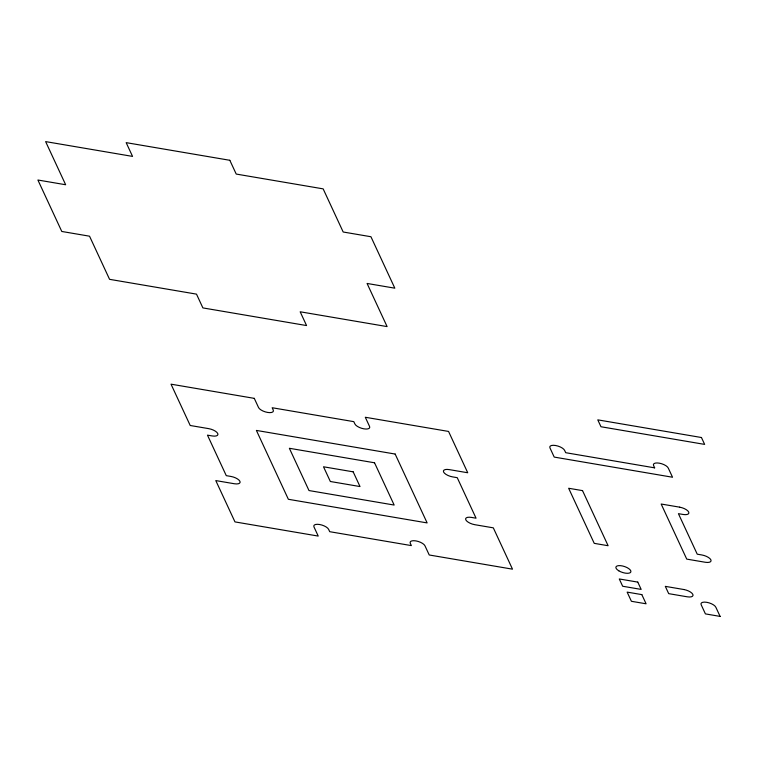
<?xml version="1.0" encoding="UTF-8"?>
<svg xmlns="http://www.w3.org/2000/svg" width="758" height="758" viewBox="0 0 758 758"><rect width="100%" height="100%" fill="white"/><g stroke="black" fill="none" stroke-linecap="round" stroke-linejoin="round"><path stroke-width="1.14" d="M229.826 160.289L126.16 142.637L132.555 156.404L45.622 141.604L65.652 184.744L37.9 180.016L61.786 231.465L89.539 236.193L109.569 279.332L196.502 294.132L202.888 307.909L306.564 325.561L300.168 311.784L387.101 326.594L367.071 283.454L394.823 288.182L370.937 236.733L343.185 232.005L323.154 188.865L236.221 174.065L229.826 160.289M701.453 437.518L597.778 419.856L600.98 426.745L704.646 444.396L701.453 437.518M254.281 398.357L171.024 384.173L190.211 425.494L208.706 428.64A7.864 3.136 18.1 0 1 217.745 433.538A7.864 3.136 18.1 0 1 212.088 435.935L207.465 435.139L226.272 475.654L230.906 476.441A7.864 3.136 18.1 0 1 239.935 481.339A7.864 3.136 18.1 0 1 234.288 483.737L215.784 480.581L234.971 521.902L318.227 536.077L313.964 526.895A7.864 3.136 18.1 0 1 319.611 524.508A7.864 3.136 18.1 0 1 328.65 529.397L329.711 531.69L411.357 545.599L410.286 543.306A7.864 3.136 18.1 0 1 415.943 540.909A7.864 3.136 18.1 0 1 424.973 545.807L429.236 554.989L512.493 569.163L493.316 527.843L474.811 524.697A7.864 3.136 18.1 0 1 465.782 519.798A7.864 3.136 18.1 0 1 471.429 517.411L476.052 518.197L457.245 477.682L452.621 476.896A7.864 3.136 18.1 0 1 443.582 471.997A7.864 3.136 18.1 0 1 449.238 469.609L467.733 472.755L448.556 431.435L365.299 417.26L369.563 426.441A7.864 3.136 18.1 0 1 363.906 428.839A7.864 3.136 18.1 0 1 354.877 423.94L353.806 421.647L272.169 407.738L273.231 410.04A7.864 3.136 18.1 0 1 267.583 412.428A7.864 3.136 18.1 0 1 258.544 407.539L254.281 398.357M654.647 467.847L565.705 452.697L564.71 450.565A7.864 3.136 18.1 0 0 555.605 445.505A7.864 3.136 18.1 0 0 550.033 448.063L554.212 457.083L672.535 477.237L668.338 468.217A7.864 3.136 18.1 0 0 659.233 463.157A7.864 3.136 18.1 0 0 653.661 465.715L654.647 467.847M395.155 454.051L256.394 430.421L288.362 499.285L427.133 522.916L395.155 454.051M582.532 490.625L568.652 488.266L594.234 543.353L608.106 545.722L582.532 490.625M679.661 507.168L661.165 504.023L686.739 559.11L705.243 562.256A7.864 3.136 18.1 0 0 710.89 559.868A7.864 3.136 18.1 0 0 701.861 554.97L697.237 554.183L678.419 513.668L683.053 514.455A7.864 3.136 18.1 0 0 688.7 512.067A7.864 3.136 18.1 0 0 679.661 507.168M374.537 462.787L289.366 448.281L308.989 490.549L394.16 505.055L374.537 462.787M353.171 471.836L323.514 466.786L330.346 481.501L360.012 486.551L353.171 471.836M683.82 589.516L665.316 586.36L668.698 593.647L687.203 596.802A7.864 3.136 18.1 0 0 692.85 594.405A7.864 3.136 18.1 0 0 683.82 589.516M637.781 582.106L619.277 578.96L622.669 586.247L641.164 589.402L637.781 582.106M641.827 594.613L627.141 592.112L631.405 601.293L646.091 603.794L641.827 594.613M720.1 616.396L705.414 613.895L701.226 604.875A7.864 3.136 18.1 0 1 706.807 602.326A7.864 3.136 18.1 0 1 715.912 607.376L720.1 616.396M618.803 570.812A7.864 3.136 18.1 0 0 630.864 571.902A7.864 3.136 18.1 0 0 620.499 565.658A7.864 3.136 18.1 0 0 618.803 570.812"/></g></svg>
